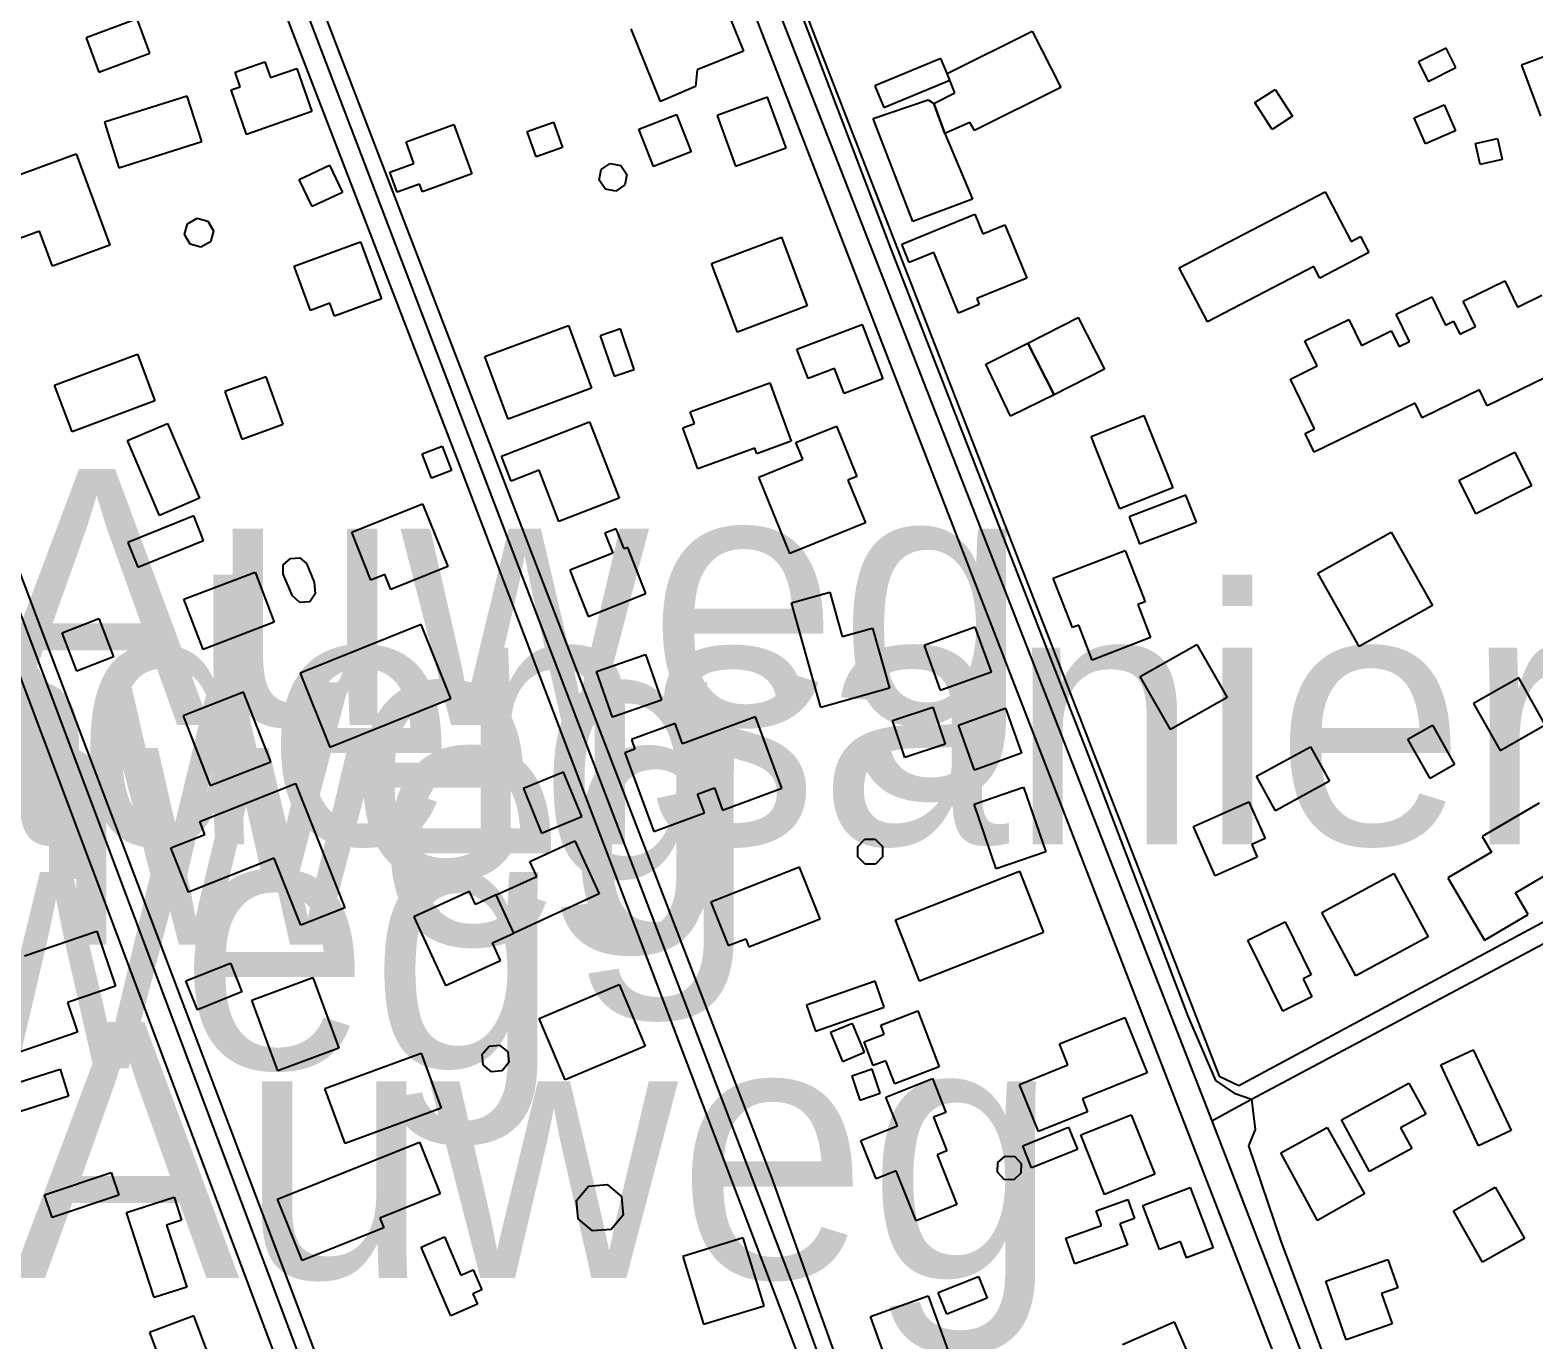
# Model space of a CAD drawing. Extents: x -3657 to 4700, y -7332 to 8131.
# Drawn here: x 1359.1 to 1614.1, y 3119.9 to 3342 of the extents above; entities that cross this region are included whole.
import ezdxf

# ---------------------------------------------------------------- set-up
doc = ezdxf.new("R2010")
doc.units = 0
for name, color, linetype in [('OSM_BUILDING_APARTMENTS', 9, 'CONTINUOUS'), ('OSM_BUILDING_GARAGE', 9, 'CONTINUOUS'), ('OSM_BUILDING_HOUSE', 9, 'CONTINUOUS'), ('OSM_BUILDING_OUTBUILDING', 9, 'CONTINUOUS'), ('OSM_BUILDING_YES', 9, 'CONTINUOUS'), ('OSM_HIGHWAY_FOOTWAY', 8, 'CONTINUOUS'), ('OSM_HIGHWAY_RESIDENTIAL', 8, 'CONTINUOUS'), ('OSM_LABELS', 8, 'CONTINUOUS'), ('OSM_LEISURE_GARDEN', 3, 'CONTINUOUS'), ('OSM_LEISURE_SWIMMING_POOL', 3, 'CONTINUOUS')]:
    doc.layers.add(name, color=color, linetype=linetype)

msp = doc.modelspace()

# ---------------------------------------------------------------- linework, layer by layer
at = {"layer": 'OSM_BUILDING_APARTMENTS'}
for p, q in [((1553.922117, 3301.715849), (1578.685383, 3314.603341)), ((1578.685383, 3314.603341), (1583.076786, 3306.174766)), ((1583.076786, 3306.174766), (1584.64677, 3306.997608)), ((1584.64677, 3306.997608), (1586.065064, 3304.273333)), ((1586.065064, 3304.273333), (1577.752494, 3299.94785)), ((1558.715496, 3292.50891), (1553.922117, 3301.715849)), ((1576.743761, 3301.893761), (1558.715496, 3292.50891)), ((1577.752494, 3299.94785), (1576.743761, 3301.893761)), ((1425.373081, 3241.21469), (1404.841944, 3232.941787)), ((1430.431917, 3228.671902), (1425.373081, 3241.21469)), ((1404.841944, 3232.941787), (1409.908364, 3220.399)), ((1409.908364, 3220.399), (1430.431917, 3228.671902))]:
    msp.add_line(p, q, dxfattribs=at)
at = {"layer": 'OSM_BUILDING_GARAGE'}
for p, q in [((1513.504522, 3337.187031), (1502.302273, 3332.583561)), ((1514.551178, 3334.640667), (1513.504522, 3337.187031)), ((1503.819165, 3328.914128), (1515.01383, 3333.517598)), ((1515.01383, 3333.517598), (1514.551178, 3334.640667)), ((1502.302273, 3332.583561), (1503.819165, 3328.914128)), ((1598.291216, 3166.513938), (1603.78995, 3169.082541)), ((1603.78995, 3169.082541), (1610.191235, 3155.372206)), ((1604.700085, 3152.803604), (1598.291216, 3166.513938)), ((1610.191235, 3155.372206), (1604.700085, 3152.803604))]:
    msp.add_line(p, q, dxfattribs=at)
at = {"layer": 'OSM_BUILDING_HOUSE'}
for p, q in [((1619.224329, 3338.799357), (1611.965999, 3336.086201)), ((1611.965999, 3336.086201), (1615.204564, 3327.412997)), ((1470.986032, 3277.275205), (1484.524295, 3282.167781)), ((1484.524295, 3282.167781), (1488.111745, 3272.271433)), ((1471.71414, 3275.273696), (1470.986032, 3277.275205)), ((1469.764933, 3274.573168), (1471.71414, 3275.273696)), ((1472.282974, 3267.590126), (1469.764933, 3274.573168)), ((1488.111745, 3272.271433), (1482.279295, 3270.158729)), ((1481.945578, 3271.081647), (1472.282974, 3267.590126)), ((1482.279295, 3270.158729), (1481.945578, 3271.081647)), ((1458.426164, 3257.449149), (1456.514879, 3256.681904)), ((1456.514879, 3256.681904), (1457.864913, 3253.279339)), ((1459.791367, 3254.013226), (1458.426164, 3257.449149)), ((1460.405708, 3254.257855), (1459.791367, 3254.013226)), ((1463.507753, 3246.451971), (1460.405708, 3254.257855)), ((1457.864913, 3253.279339), (1450.614168, 3250.399391)), ((1450.614168, 3250.399391), (1453.723797, 3242.571268)), ((1453.723797, 3242.571268), (1463.507753, 3246.451971)), ((1395.277938, 3229.728254), (1385.000993, 3225.725237)), ((1399.889291, 3217.908233), (1395.277938, 3229.728254)), ((1385.000993, 3225.725237), (1389.612346, 3213.905216)), ((1389.612346, 3213.905216), (1399.889291, 3217.908233)), ((1578.08621, 3192.366759), (1590.327531, 3198.960618)), ((1590.327531, 3198.960618), (1596.114475, 3188.230307)), ((1583.873155, 3181.625329), (1578.08621, 3192.366759)), ((1596.114475, 3188.230307), (1583.873155, 3181.625329)), ((1571.169182, 3151.56934), (1579.019099, 3155.894823)), ((1579.019099, 3155.894823), (1585.321787, 3144.619657)), ((1577.403609, 3140.094024), (1571.169182, 3151.56934)), ((1585.321787, 3144.619657), (1577.403609, 3140.094024)), ((1600.445203, 3141.784186), (1607.521505, 3145.787204)), ((1607.521505, 3145.787204), (1612.458989, 3137.069522)), ((1605.382687, 3133.066504), (1600.445203, 3141.784186)), ((1612.458989, 3137.069522), (1605.382687, 3133.066504))]:
    msp.add_line(p, q, dxfattribs=at)
at = {"layer": 'OSM_BUILDING_OUTBUILDING'}
for p, q in [((1514.551178, 3334.640667), (1528.976823, 3341.823859)), ((1528.976823, 3341.823859), (1533.846047, 3332.261096)), ((1515.01383, 3333.517598), (1514.551178, 3334.640667)), ((1515.870874, 3331.382656), (1515.01383, 3333.517598)), ((1512.298593, 3329.592418), (1515.870874, 3331.382656)), ((1533.846047, 3332.261096), (1519.23079, 3325.011187)), ((1514.194708, 3324.48857), (1512.298593, 3329.592418)), ((1518.434422, 3326.334406), (1514.194708, 3324.48857)), ((1519.23079, 3325.011187), (1518.434422, 3326.334406))]:
    msp.add_line(p, q, dxfattribs=at)
at = {"layer": 'OSM_BUILDING_YES'}
for p, q in [((1476.075205, 3348.250926), (1480.019125, 3338.421295)), ((1377.204167, 3343.947683), (1368.550296, 3340.700791)), ((1379.396076, 3338.098829), (1377.204167, 3343.947683)), ((1368.550296, 3340.700791), (1370.74979, 3334.851938)), ((1465.942365, 3329.926002), (1461.012465, 3342.213042)), ((1370.74979, 3334.851938), (1379.396076, 3338.098829)), ((1480.019125, 3338.421295), (1472.176792, 3335.274478)), ((1599.201351, 3338.96615), (1594.506569, 3336.619937)), ((1600.854764, 3335.663661), (1599.201351, 3338.96615)), ((1393.836891, 3334.896416), (1398.880557, 3336.653295)), ((1398.880557, 3336.653295), (1399.821031, 3333.951259)), ((1399.821031, 3333.951259), (1404.303447, 3335.519107)), ((1404.303447, 3335.519107), (1406.851826, 3328.202481)), ((1594.506569, 3336.619937), (1596.159982, 3333.317448)), ((1596.159982, 3333.317448), (1600.854764, 3335.663661)), ((1394.701519, 3332.39453), (1393.836891, 3334.896416)), ((1472.176792, 3335.274478), (1471.888582, 3332.427888)), ((1385.729101, 3330.815562), (1371.659925, 3326.390004)), ((1388.163713, 3323.098634), (1385.729101, 3330.815562)), ((1393.154289, 3331.860794), (1394.701519, 3332.39453)), ((1395.778513, 3324.332898), (1393.154289, 3331.860794)), ((1471.888582, 3332.427888), (1465.942365, 3329.926002)), ((1484.129903, 3330.659889), (1475.574631, 3327.55755)), ((1487.254701, 3322.031163), (1484.129903, 3330.659889)), ((1566.747441, 3329.74809), (1570.183202, 3331.960869)), ((1570.183202, 3331.960869), (1573.125973, 3327.390758)), ((1406.851826, 3328.202481), (1395.778513, 3324.332898)), ((1502.014063, 3327.034934), (1511.327782, 3330.20399)), ((1511.327782, 3330.20399), (1512.298593, 3329.592418)), ((1512.298593, 3329.592418), (1514.194708, 3324.48857)), ((1569.690212, 3325.177979), (1566.747441, 3329.74809)), ((1593.755708, 3327.146129), (1598.837297, 3329.358908)), ((1598.837297, 3329.358908), (1600.76375, 3324.93335)), ((1371.659925, 3326.390004), (1374.094538, 3318.673076)), ((1422.817117, 3323.076395), (1430.932491, 3326.02306)), ((1430.932491, 3326.02306), (1433.981445, 3317.627843)), ((1443.34067, 3324.833275), (1447.815502, 3326.401123)), ((1447.815502, 3326.401123), (1449.339979, 3322.097879)), ((1462.286654, 3325.233576), (1468.665186, 3327.724343)), ((1468.665186, 3327.724343), (1471.15289, 3321.375112)), ((1475.574631, 3327.55755), (1478.699429, 3318.928824)), ((1508.756649, 3309.555092), (1502.014063, 3327.034934)), ((1573.125973, 3327.390758), (1569.690212, 3325.177979)), ((1595.682161, 3322.720571), (1593.755708, 3327.146129)), ((1374.094538, 3318.673076), (1388.163713, 3323.098634)), ((1424.151983, 3319.395843), (1422.817117, 3323.076395)), ((1444.865147, 3320.518912), (1443.34067, 3324.833275)), ((1464.781942, 3318.873227), (1462.286654, 3325.233576)), ((1514.194708, 3324.48857), (1518.851567, 3313.31348)), ((1600.76375, 3324.93335), (1595.682161, 3322.720571)), ((1604.14642, 3322.787288), (1607.87039, 3323.632369)), ((1604.957957, 3319.206811), (1604.14642, 3322.787288)), ((1607.87039, 3323.632369), (1608.681928, 3320.051893)), ((1350.226238, 3314.936926), (1366.858961, 3321.052647)), ((1366.858961, 3321.052647), (1372.570061, 3305.518716)), ((1449.339979, 3322.097879), (1444.865147, 3320.518912)), ((1471.15289, 3321.375112), (1464.781942, 3318.873227)), ((1478.699429, 3318.928824), (1487.254701, 3322.031163)), ((1404.713008, 3316.671567), (1409.840104, 3319.095616)), ((1409.840104, 3319.095616), (1412.016844, 3314.492147)), ((1420.079127, 3317.91695), (1424.151983, 3319.395843)), ((1421.315394, 3314.514385), (1420.079127, 3317.91695)), ((1608.681928, 3320.051893), (1604.957957, 3319.206811)), ((1406.882164, 3312.068097), (1404.713008, 3316.671567)), ((1425.107625, 3315.893203), (1421.315394, 3314.514385)), ((1425.585446, 3314.581102), (1425.107625, 3315.893203)), ((1433.981445, 3317.627843), (1425.585446, 3314.581102)), ((1412.016844, 3314.492147), (1406.882164, 3312.068097)), ((1518.851567, 3313.31348), (1508.756649, 3309.555092)), ((1506.868118, 3305.718867), (1519.268713, 3310.800475)), ((1519.268713, 3310.800475), (1520.6415, 3307.453508)), ((1360.647288, 3307.920526), (1353.737843, 3305.385282)), ((1362.846781, 3301.949359), (1360.647288, 3307.920526)), ((1520.6415, 3307.453508), (1524.357886, 3308.976878)), ((1524.357886, 3308.976878), (1528.066688, 3299.94785)), ((1372.570061, 3305.518716), (1362.846781, 3301.949359)), ((1403.84838, 3301.982717), (1415.111305, 3306.108049)), ((1415.111305, 3306.108049), (1418.660833, 3296.43409)), ((1474.626573, 3302.438616), (1486.473502, 3306.875294)), ((1486.473502, 3306.875294), (1490.842151, 3295.222066)), ((1508.157477, 3302.57205), (1506.868118, 3305.718867)), ((1479.002807, 3290.785388), (1474.626573, 3302.438616)), ((1512.306177, 3304.273333), (1508.157477, 3302.57205)), ((1516.515553, 3294.021161), (1512.306177, 3304.273333)), ((1406.593955, 3294.47706), (1403.84838, 3301.982717)), ((1528.066688, 3299.94785), (1519.602429, 3296.478568)), ((1602.091031, 3296.056028), (1609.136995, 3299.491951)), ((1609.136995, 3299.491951), (1611.298567, 3295.044154)), ((1409.870442, 3295.677965), (1406.593955, 3294.47706)), ((1410.66681, 3293.509664), (1409.870442, 3295.677965)), ((1418.660833, 3296.43409), (1410.66681, 3293.509664)), ((1490.842151, 3295.222066), (1479.002807, 3290.785388)), ((1520.019574, 3295.455575), (1516.515553, 3294.021161)), ((1519.602429, 3296.478568), (1520.019574, 3295.455575)), ((1590.69917, 3293.80989), (1596.759154, 3296.767675)), ((1596.759154, 3296.767675), (1599.095168, 3291.986293)), ((1604.191927, 3291.752784), (1602.091031, 3296.056028)), ((1611.298567, 3295.044154), (1615.40176, 3297.034543)), ((1528.24113, 3288.906194), (1536.788818, 3293.276155)), ((1536.788818, 3293.276155), (1541.271235, 3284.502875)), ((1575.249622, 3289.317615), (1582.682394, 3292.94257)), ((1582.682394, 3292.94257), (1584.828797, 3288.528131)), ((1592.951755, 3289.184181), (1590.69917, 3293.80989)), ((1599.095168, 3291.986293), (1600.437618, 3292.642343)), ((1600.437618, 3292.642343), (1601.507027, 3290.440684)), ((1436.196107, 3286.660056), (1450.348712, 3291.908457)), ((1450.348712, 3291.908457), (1454.292632, 3281.289341)), ((1489.090141, 3287.872081), (1500.15587, 3292.086369)), ((1500.15587, 3292.086369), (1503.667476, 3282.890548)), ((1584.828797, 3288.528131), (1589.895217, 3290.996659)), ((1589.895217, 3290.996659), (1591.199744, 3288.32798)), ((1601.507027, 3290.440684), (1604.191927, 3291.752784)), ((1490.986256, 3282.912787), (1489.090141, 3287.872081)), ((1521.149659, 3285.381315), (1528.24113, 3288.906194)), ((1532.723547, 3280.144034), (1528.24113, 3288.906194)), ((1528.24113, 3288.906194), (1532.723547, 3280.144034)), ((1577.335349, 3285.04773), (1575.249622, 3289.317615)), ((1591.199744, 3288.32798), (1592.951755, 3289.184181)), ((1363.233589, 3281.789719), (1377.257258, 3287.038119)), ((1377.257258, 3287.038119), (1380.207613, 3279.143279)), ((1440.140027, 3276.029821), (1436.196107, 3286.660056)), ((1495.483842, 3284.636309), (1490.986256, 3282.912787)), ((1497.106916, 3280.388663), (1495.483842, 3284.636309)), ((1525.305944, 3276.50796), (1521.149659, 3285.381315)), ((1572.769503, 3282.823831), (1577.335349, 3285.04773)), ((1621.014262, 3285.525868), (1606.133549, 3278.275959)), ((1399.100507, 3283.201894), (1392.092464, 3280.700008)), ((1401.982602, 3275.151381), (1399.100507, 3283.201894)), ((1503.667476, 3282.890548), (1497.106916, 3280.388663)), ((1541.271235, 3284.502875), (1532.723547, 3280.144034)), ((1576.880281, 3274.395256), (1572.769503, 3282.823831)), ((1366.191529, 3273.894879), (1363.233589, 3281.789719)), ((1392.092464, 3280.700008), (1394.97456, 3272.649496)), ((1454.292632, 3281.289341), (1440.140027, 3276.029821)), ((1532.723547, 3280.144034), (1525.305944, 3276.50796)), ((1604.821437, 3280.977996), (1595.143664, 3276.27445)), ((1606.133549, 3278.275959), (1604.821437, 3280.977996)), ((1380.207613, 3279.143279), (1366.191529, 3273.894879)), ((1593.945319, 3278.742978), (1576.819605, 3270.403358)), ((1595.143664, 3276.27445), (1593.945319, 3278.742978)), ((1375.596261, 3272.382628), (1382.384354, 3275.284815)), ((1382.384354, 3275.284815), (1387.807244, 3262.608594)), ((1394.97456, 3272.649496), (1401.982602, 3275.151381)), ((1438.979605, 3269.769547), (1453.936162, 3275.551683)), ((1453.936162, 3275.551683), (1458.934322, 3262.608594)), ((1488.923283, 3272.049043), (1495.794805, 3274.851155)), ((1495.794805, 3274.851155), (1499.283657, 3266.322504)), ((1538.995897, 3273.083156), (1547.953145, 3276.641393)), ((1547.953145, 3276.641393), (1552.82237, 3264.398832)), ((1575.264791, 3273.605772), (1576.880281, 3274.395256)), ((1381.019151, 3259.706406), (1375.596261, 3272.382628)), ((1490.076121, 3269.224692), (1488.923283, 3272.049043)), ((1543.865121, 3260.840594), (1538.995897, 3273.083156)), ((1576.819605, 3270.403358), (1575.264791, 3273.605772)), ((1425.555108, 3270.169849), (1428.945362, 3271.45971)), ((1427.14026, 3266.033397), (1425.555108, 3270.169849)), ((1428.945362, 3271.45971), (1430.52293, 3267.323259)), ((1440.617848, 3265.521901), (1438.979605, 3269.769547)), ((1482.62818, 3266.18907), (1490.076121, 3269.224692)), ((1601.378091, 3265.677574), (1610.820746, 3270.403358)), ((1610.820746, 3270.403358), (1613.664919, 3264.721297)), ((1430.52293, 3267.323259), (1427.14026, 3266.033397)), ((1445.365721, 3267.356617), (1440.617848, 3265.521901)), ((1448.718053, 3258.672293), (1445.365721, 3267.356617)), ((1487.922134, 3253.234861), (1482.62818, 3266.18907)), ((1499.283657, 3266.322504), (1497.744011, 3265.688693)), ((1497.744011, 3265.688693), (1500.701951, 3258.449903)), ((1552.82237, 3264.398832), (1543.865121, 3260.840594)), ((1604.222264, 3259.995513), (1601.378091, 3265.677574)), ((1613.664919, 3264.721297), (1604.222264, 3259.995513)), ((1387.807244, 3262.608594), (1381.019151, 3259.706406)), ((1413.609581, 3256.848697), (1425.615784, 3261.674556)), ((1425.615784, 3261.674556), (1429.908589, 3251.010963)), ((1458.934322, 3262.608594), (1448.718053, 3258.672293)), ((1555.059786, 3263.164568), (1545.419935, 3259.461777)), ((1556.83455, 3258.549979), (1555.059786, 3263.164568)), ((1545.419935, 3259.461777), (1547.187115, 3254.858307)), ((1416.8709, 3248.731467), (1413.609581, 3256.848697)), ((1500.701951, 3258.449903), (1487.922134, 3253.234861)), ((1547.187115, 3254.858307), (1556.83455, 3258.549979)), ((1577.426362, 3249.887894), (1589.84971, 3256.882055)), ((1589.84971, 3256.882055), (1596.850168, 3244.450462)), ((1532.564273, 3249.042813), (1544.744918, 3253.757478)), ((1544.744918, 3253.757478), (1548.127588, 3245.039795)), ((1385.160267, 3245.495695), (1397.227145, 3250.088045)), ((1397.227145, 3250.088045), (1400.46571, 3241.581633)), ((1419.222083, 3249.676624), (1416.8709, 3248.731467)), ((1420.245985, 3247.13026), (1419.222083, 3249.676624)), ((1429.908589, 3251.010963), (1420.245985, 3247.13026)), ((1535.802838, 3240.692074), (1532.564273, 3249.042813)), ((1584.42682, 3237.456301), (1577.426362, 3249.887894)), ((1488.195174, 3244.861883), (1494.672304, 3246.674361)), ((1494.672304, 3246.674361), (1496.780785, 3239.146464)), ((1388.398832, 3236.989283), (1385.160267, 3245.495695)), ((1493.147828, 3227.148532), (1488.195174, 3244.861883)), ((1548.127588, 3245.039795), (1546.90649, 3244.572777)), ((1546.90649, 3244.572777), (1549.075646, 3238.990791)), ((1596.850168, 3244.450462), (1584.42682, 3237.456301)), ((1364.485025, 3239.813634), (1370.711868, 3242.204325)), ((1370.711868, 3242.204325), (1373.21474, 3235.699421)), ((1400.46571, 3241.581633), (1388.398832, 3236.989283)), ((1366.987897, 3233.308731), (1364.485025, 3239.813634)), ((1496.780785, 3239.146464), (1501.938218, 3240.591998)), ((1501.938218, 3240.591998), (1504.789976, 3230.406543)), ((1519.352142, 3240.747671), (1510.667933, 3237.611974)), ((1522.090132, 3233.175297), (1519.352142, 3240.747671)), ((1536.879832, 3241.114614), (1535.802838, 3240.692074)), ((1539.193093, 3235.154566), (1536.879832, 3241.114614)), ((1549.075646, 3238.990791), (1539.193093, 3235.154566)), ((1455.119338, 3233.253133), (1463.431908, 3236.133082)), ((1463.431908, 3236.133082), (1466.124392, 3228.382795)), ((1510.667933, 3237.611974), (1513.405924, 3230.0396)), ((1547.300882, 3232.396932), (1556.917979, 3237.834364)), ((1556.917979, 3237.834364), (1562.029906, 3228.805336)), ((1373.21474, 3235.699421), (1366.987897, 3233.308731)), ((1457.819407, 3225.502847), (1455.119338, 3233.253133)), ((1513.405924, 3230.0396), (1522.090132, 3233.175297)), ((1552.420393, 3223.367904), (1547.300882, 3232.396932)), ((1611.503347, 3232.130064), (1603.835457, 3227.793462)), ((1615.993348, 3224.190747), (1611.503347, 3232.130064)), ((1504.789976, 3230.406543), (1493.147828, 3227.148532)), ((1562.029906, 3228.805336), (1552.420393, 3223.367904)), ((1466.124392, 3228.382795), (1457.819407, 3225.502847)), ((1505.320888, 3224.935753), (1512.12415, 3227.204129)), ((1512.12415, 3227.204129), (1514.217461, 3220.932735)), ((1516.477631, 3224.12403), (1524.4489, 3226.992859)), ((1524.4489, 3226.992859), (1527.209644, 3219.353767)), ((1603.835457, 3227.793462), (1608.325458, 3219.854144)), ((1468.445237, 3224.413136), (1461.027634, 3221.677741)), ((1469.719426, 3220.966094), (1468.445237, 3224.413136)), ((1482.074514, 3225.525086), (1469.719426, 3220.966094)), ((1486.541762, 3213.415958), (1482.074514, 3225.525086)), ((1507.414199, 3218.664359), (1505.320888, 3224.935753)), ((1519.23079, 3216.473819), (1516.477631, 3224.12403)), ((1592.686299, 3221.755578), (1596.857752, 3224.11291)), ((1596.857752, 3224.11291), (1600.62723, 3217.463454)), ((1608.325458, 3219.854144), (1615.993348, 3224.190747)), ((1461.027634, 3221.677741), (1461.626806, 3220.054295)), ((1514.217461, 3220.932735), (1507.414199, 3218.664359)), ((1596.455776, 3215.106121), (1592.686299, 3221.755578)), ((1461.626806, 3220.054295), (1459.920302, 3219.431604)), ((1459.920302, 3219.431604), (1464.842618, 3206.110452)), ((1527.209644, 3219.353767), (1519.23079, 3216.473819)), ((1567.050819, 3215.461945), (1576.19768, 3220.476836)), ((1576.19768, 3220.476836), (1579.405907, 3214.627983)), ((1449.522006, 3216.140234), (1442.726328, 3213.360361)), ((1452.608882, 3208.623457), (1449.522006, 3216.140234)), ((1600.62723, 3217.463454), (1596.455776, 3215.106121)), ((1387.85275, 3207.789495), (1404.05316, 3214.227681)), ((1404.05316, 3214.227681), (1412.43399, 3193.167362)), ((1442.726328, 3213.360361), (1445.813204, 3205.832464)), ((1472.260221, 3212.448562), (1475.104394, 3213.493795)), ((1475.104394, 3213.493795), (1476.499935, 3209.713167)), ((1476.499935, 3209.713167), (1486.541762, 3213.415958)), ((1519.132192, 3210.725041), (1527.54336, 3213.616109)), ((1527.54336, 3213.616109), (1531.312837, 3202.64117)), ((1570.259046, 3209.624211), (1567.050819, 3215.461945)), ((1579.405907, 3214.627983), (1570.259046, 3209.624211)), ((1473.428228, 3209.268387), (1472.260221, 3212.448562)), ((1522.90167, 3199.750102), (1519.132192, 3210.725041)), ((1556.333975, 3206.944413), (1565.715954, 3211.114223)), ((1565.715954, 3211.114223), (1568.484282, 3204.898427)), ((1614.946693, 3210.925192), (1605.284089, 3205.243131)), ((1445.813204, 3205.832464), (1452.608882, 3208.623457)), ((1464.842618, 3206.110452), (1473.428228, 3209.268387)), ((1382.922851, 3203.29722), (1388.724964, 3205.598955)), ((1388.724964, 3205.598955), (1387.85275, 3207.789495)), ((1560.042777, 3198.593674), (1556.333975, 3206.944413)), ((1385.903544, 3195.802682), (1382.922851, 3203.29722)), ((1443.810906, 3200.995485), (1451.448459, 3204.487006)), ((1451.448459, 3204.487006), (1455.559237, 3195.513575)), ((1568.484282, 3204.898427), (1566.216528, 3203.886553)), ((1566.216528, 3203.886553), (1567.164586, 3201.76273)), ((1605.284089, 3205.243131), (1606.861657, 3202.563333)), ((1400.473294, 3201.584818), (1385.903544, 3195.802682)), ((1405.001218, 3190.209577), (1400.473294, 3201.584818)), ((1444.971329, 3198.47136), (1443.810906, 3200.995485)), ((1531.312837, 3202.64117), (1522.90167, 3199.750102)), ((1567.164586, 3201.76273), (1560.042777, 3198.593674)), ((1606.861657, 3202.563333), (1599.48956, 3198.226731)), ((1610.957266, 3195.702606), (1620.581948, 3201.362428)), ((1438.114976, 3195.335663), (1444.971329, 3198.47136)), ((1489.560377, 3200.050328), (1474.520391, 3194.134758)), ((1493.026476, 3191.254809), (1489.560377, 3200.050328)), ((1505.806294, 3191.121375), (1526.838005, 3199.372039)), ((1526.838005, 3199.372039), (1530.92603, 3188.964194)), ((1599.48956, 3198.226731), (1605.716403, 3187.652094)), ((1433.602221, 3195.924996), (1424.151983, 3191.599514)), ((1434.610955, 3193.734456), (1433.602221, 3195.924996)), ((1438.114976, 3195.335663), (1434.610955, 3193.734456)), ((1441.072916, 3188.875238), (1438.114976, 3195.335663)), ((1441.072916, 3188.875238), (1438.114976, 3195.335663)), ((1455.559237, 3195.513575), (1441.072916, 3188.875238)), ((1613.126422, 3192.010935), (1610.957266, 3195.702606)), ((1412.43399, 3193.167362), (1405.001218, 3190.209577)), ((1474.520391, 3194.134758), (1477.432824, 3186.740295)), ((1424.151983, 3191.599514), (1429.491443, 3179.957405)), ((1480.967183, 3186.506786), (1493.026476, 3191.254809)), ((1509.894318, 3180.71353), (1505.806294, 3191.121375)), ((1565.587018, 3187.674333), (1571.874537, 3190.765552)), ((1571.874537, 3190.765552), (1576.296278, 3181.769882)), ((1605.716403, 3187.652094), (1613.126422, 3192.010935)), ((1358.129246, 3184.994535), (1370.370567, 3189.186584)), ((1370.370567, 3189.186584), (1373.556041, 3179.879568)), ((1437.485466, 3187.229553), (1441.072916, 3188.875238)), ((1477.432824, 3186.740295), (1480.421101, 3187.907842)), ((1480.421101, 3187.907842), (1480.967183, 3186.506786)), ((1530.92603, 3188.964194), (1509.894318, 3180.71353)), ((1571.518067, 3175.620803), (1565.587018, 3187.674333)), ((1438.850669, 3184.238409), (1437.485466, 3187.229553)), ((1385.493983, 3180.758008), (1393.032938, 3183.760271)), ((1393.032938, 3183.760271), (1394.989729, 3178.878814)), ((1429.491443, 3179.957405), (1438.850669, 3184.238409)), ((1387.450774, 3175.865431), (1385.493983, 3180.758008)), ((1396.65831, 3177.511116), (1406.995931, 3181.336222)), ((1406.995931, 3181.336222), (1411.432841, 3169.32717)), ((1445.38089, 3174.386539), (1458.941907, 3180.124197)), ((1458.941907, 3180.124197), (1463.356063, 3169.694113)), ((1502.362948, 3180.71353), (1490.713216, 3176.666035)), ((1503.895009, 3176.299092), (1502.362948, 3180.71353)), ((1576.296278, 3181.769882), (1574.92349, 3181.091593)), ((1574.92349, 3181.091593), (1576.432798, 3178.033733)), ((1373.556041, 3179.879568), (1365.39516, 3177.088576)), ((1394.989729, 3178.878814), (1387.450774, 3175.865431)), ((1401.102804, 3165.513184), (1396.65831, 3177.511116)), ((1576.432798, 3178.033733), (1571.518067, 3175.620803)), ((1365.39516, 3177.088576), (1367.124418, 3172.040326)), ((1490.713216, 3176.666035), (1492.245277, 3172.251596)), ((1492.245277, 3172.251596), (1503.895009, 3176.299092)), ((1503.303421, 3173.26347), (1509.575771, 3175.665281)), ((1509.575771, 3175.665281), (1513.208728, 3166.169234)), ((1449.795046, 3163.956455), (1445.38089, 3174.386539)), ((1498.525211, 3173.552577), (1494.808825, 3171.995848)), ((1500.5806, 3168.648881), (1498.525211, 3173.552577)), ((1503.895009, 3171.717861), (1503.303421, 3173.26347)), ((1533.603345, 3170.105534), (1544.691827, 3174.564451)), ((1544.691827, 3174.564451), (1548.484058, 3165.135121)), ((1367.124418, 3172.040326), (1352.569836, 3167.058793)), ((1494.808825, 3171.995848), (1496.856629, 3167.103271)), ((1500.504755, 3170.41688), (1503.895009, 3171.717861)), ((1502.051985, 3166.380504), (1500.504755, 3170.41688)), ((1535.051977, 3166.491699), (1533.603345, 3170.105534)), ((1411.432841, 3169.32717), (1401.102804, 3165.513184)), ((1409.066489, 3162.499801), (1425.357912, 3168.493208)), ((1425.357912, 3168.493208), (1428.778504, 3159.197312)), ((1463.356063, 3169.694113), (1449.795046, 3163.956455)), ((1496.856629, 3167.103271), (1500.5806, 3168.648881)), ((1501.862374, 3165.757813), (1498.38869, 3164.601385)), ((1503.235161, 3161.688078), (1501.862374, 3165.757813)), ((1504.190803, 3167.192227), (1502.051985, 3166.380504)), ((1505.684942, 3163.289285), (1504.190803, 3167.192227)), ((1513.208728, 3166.169234), (1505.684942, 3163.289285)), ((1526.860758, 3163.200329), (1535.051977, 3166.491699)), ((1548.484058, 3165.135121), (1537.501758, 3160.731802)), ((1412.494665, 3153.203905), (1409.066489, 3162.499801)), ((1498.38869, 3164.601385), (1499.761478, 3160.520532)), ((1504.190803, 3161.043148), (1512.093812, 3164.189964)), ((1512.093812, 3164.189964), (1514.376735, 3158.452306)), ((1530.07657, 3155.205414), (1526.860758, 3163.200329)), ((1581.438542, 3157.206923), (1592.853157, 3163.422719)), ((1592.853157, 3163.422719), (1595.727668, 3158.163199)), ((1499.761478, 3160.520532), (1503.235161, 3161.688078)), ((1506.147594, 3156.150571), (1504.190803, 3161.043148)), ((1537.501758, 3160.731802), (1538.381555, 3158.541262)), ((1428.778504, 3159.197312), (1412.494665, 3153.203905)), ((1514.376735, 3158.452306), (1512.275839, 3157.618344)), ((1512.275839, 3157.618344), (1514.543593, 3151.925164)), ((1538.381555, 3158.541262), (1530.07657, 3155.205414)), ((1537.236302, 3154.6272), (1545.791574, 3158.040885)), ((1545.791574, 3158.040885), (1549.818923, 3147.955505)), ((1586.216753, 3148.433643), (1581.438542, 3157.206923)), ((1595.727668, 3158.163199), (1591.4652, 3155.839225)), ((1499.966258, 3153.682044), (1506.147594, 3156.150571)), ((1527.391671, 3152.803604), (1535.158159, 3155.928181)), ((1535.158159, 3155.928181), (1536.659882, 3152.169793)), ((1541.263651, 3144.541821), (1537.236302, 3154.6272)), ((1591.4652, 3155.839225), (1593.376485, 3152.336585)), ((1401.011791, 3143.752337), (1425.084871, 3153.381817)), ((1425.084871, 3153.381817), (1428.596477, 3144.619657)), ((1502.55256, 3147.210499), (1499.966258, 3153.682044)), ((1514.543593, 3151.925164), (1512.859843, 3151.257994)), ((1528.900979, 3149.056335), (1527.391671, 3152.803604)), ((1536.659882, 3152.169793), (1528.900979, 3149.056335)), ((1593.376485, 3152.336585), (1586.216753, 3148.433643)), ((1512.859843, 3151.257994), (1516.219759, 3142.818299)), ((1361.496747, 3144.486223), (1372.797595, 3148.27797)), ((1372.797595, 3148.27797), (1374.102122, 3144.408387)), ((1505.920061, 3148.555957), (1502.55256, 3147.210499)), ((1509.310315, 3140.060665), (1505.920061, 3148.555957)), ((1549.818923, 3147.955505), (1541.263651, 3144.541821)), ((1362.79369, 3140.61664), (1361.496747, 3144.486223)), ((1374.102122, 3144.408387), (1362.79369, 3140.61664)), ((1428.596477, 3144.619657), (1418.387792, 3140.538803)), ((1547.778703, 3142.673746), (1555.810647, 3145.709367)), ((1555.810647, 3145.709367), (1559.671138, 3135.479434)), ((1375.436987, 3141.48396), (1383.49927, 3144.085921)), ((1383.49927, 3144.085921), (1384.765875, 3140.149621)), ((1405.183245, 3133.344492), (1401.011791, 3143.752337)), ((1516.219759, 3142.818299), (1509.310315, 3140.060665)), ((1539.822603, 3141.784186), (1545.20757, 3143.696739)), ((1540.725154, 3139.248942), (1539.822603, 3141.784186)), ((1545.20757, 3143.696739), (1546.360409, 3140.438728)), ((1550.600122, 3135.201447), (1547.778703, 3142.673746)), ((1380.109015, 3127.039739), (1375.436987, 3141.48396)), ((1384.765875, 3140.149621), (1382.22508, 3139.326779)), ((1382.22508, 3139.326779), (1385.622919, 3128.818858)), ((1418.387792, 3140.538803), (1419.04764, 3138.893118)), ((1534.695507, 3137.10288), (1540.725154, 3139.248942)), ((1546.360409, 3140.438728), (1543.865121, 3139.549168)), ((1543.865121, 3139.549168), (1545.154479, 3135.924214)), ((1419.04764, 3138.893118), (1405.183245, 3133.344492)), ((1425.380665, 3135.612868), (1429.317001, 3137.32527)), ((1429.317001, 3137.32527), (1432.123251, 3130.864845)), ((1480.003956, 3137.158477), (1469.749764, 3134.011661)), ((1483.523146, 3125.672042), (1480.003956, 3137.158477)), ((1536.242737, 3132.755158), (1534.695507, 3137.10288)), ((1430.439501, 3123.95964), (1425.380665, 3135.612868)), ((1545.154479, 3135.924214), (1536.242737, 3132.755158)), ((1554.142066, 3136.546905), (1550.600122, 3135.201447)), ((1555.181137, 3133.789271), (1554.142066, 3136.546905)), ((1559.671138, 3135.479434), (1555.181137, 3133.789271)), ((1432.123251, 3130.864845), (1434.201394, 3131.776643)), ((1434.201394, 3131.776643), (1435.687948, 3128.351839)), ((1469.749764, 3134.011661), (1473.268954, 3122.536345)), ((1578.783981, 3129.830732), (1589.326382, 3133.511284)), ((1589.326382, 3133.511284), (1591.010133, 3128.685424)), ((1513.049454, 3127.918179), (1519.898223, 3130.631335)), ((1519.898223, 3130.631335), (1521.354439, 3126.950783)), ((1582.257664, 3119.901025), (1578.783981, 3129.830732)), ((1385.622919, 3128.818858), (1380.109015, 3127.039739)), ((1435.687948, 3128.351839), (1434.163472, 3127.68467)), ((1434.163472, 3127.68467), (1434.929502, 3125.91667)), ((1501.551411, 3123.837325), (1511.380873, 3127.362204)), ((1511.380873, 3127.362204), (1514.710451, 3118.099667)), ((1514.505671, 3124.248747), (1513.049454, 3127.918179)), ((1521.354439, 3126.950783), (1514.505671, 3124.248747)), ((1591.010133, 3128.685424), (1588.249389, 3127.729148)), ((1588.249389, 3127.729148), (1590.031737, 3122.614181)), ((1386.836433, 3123.926281), (1379.327816, 3121.11305)), ((1389.134524, 3117.777202), (1386.836433, 3123.926281)), ((1434.929502, 3125.91667), (1430.439501, 3123.95964)), ((1473.268954, 3122.536345), (1483.523146, 3125.672042)), ((1504.319739, 3116.131517), (1501.551411, 3123.837325)), ((1544.282266, 3119.078182), (1553.065072, 3122.903288)), ((1553.065072, 3122.903288), (1556.584263, 3114.841656)), ((1590.031737, 3122.614181), (1582.257664, 3119.901025)), ((1379.327816, 3121.11305), (1382.505705, 3112.651116))]:
    msp.add_line(p, q, dxfattribs=at)
at = {"layer": 'OSM_HIGHWAY_FOOTWAY'}
for p, q in [((1469.863531, 3397.098858), (1504.994756, 3305.018339)), ((1504.994756, 3305.018339), (1539.397873, 3216.718448)), ((1539.397873, 3216.718448), (1555.401087, 3174.775721)), ((1555.401087, 3174.775721), (1560.057946, 3163.889738)), ((1560.057946, 3163.889738), (1563.228251, 3161.710317)), ((1563.228251, 3161.710317), (1566.193775, 3160.709563)), ((1566.193775, 3160.709563), (1566.792948, 3155.572357)), ((1566.792948, 3155.572357), (1565.700785, 3152.792484)), ((1565.700785, 3152.792484), (1571.154013, 3136.613622)), ((1571.154013, 3136.613622), (1586.110571, 3096.55009))]:
    msp.add_line(p, q, dxfattribs=at)
at = {"layer": 'OSM_HIGHWAY_RESIDENTIAL'}
for p, q in [((1464.888125, 3399.278278), (1559.473942, 3157.029011)), ((1489.317675, 3126.872947), (1389.430318, 3388.481251)), ((1338.690272, 3292.842494), (1507.338355, 2843.959695)), ((1566.193775, 3160.709563), (1671.299241, 3216.66285)), ((1559.473942, 3157.029011), (1564.085295, 3159.586494)), ((1564.085295, 3159.586494), (1566.193775, 3160.709563)), ((1559.473942, 3157.029011), (1654.279709, 2911.076953)), ((1582.310755, 2869.26766), (1489.317675, 3126.872947))]:
    msp.add_line(p, q, dxfattribs=at)
at = {"layer": 'OSM_LEISURE_GARDEN'}
for p, q in [((1649.107107, 2913.211895), (1452.237243, 3421.461666)), ((1470.493042, 3396.6096), (1560.717794, 3164.623624)), ((1392.78265, 3386.902283), (1484.782167, 3147.388411)), ((1431.941224, 3268.16834), (1388.156129, 3381.765077)), ((1323.976417, 3337.698528), (1361.254044, 3239.602363)), ((1461.998445, 2953.975955), (1319.956652, 3331.960869)), ((1491.14553, 3112.517682), (1431.941224, 3268.16834)), ((1361.254044, 3239.602363), (1435.505921, 3043.498991)), ((1564.024619, 3163.000178), (1664.723513, 3217.129869)), ((1560.717794, 3164.623624), (1564.024619, 3163.000178)), ((1484.782167, 3147.388411), (1508.969014, 3079.759656))]:
    msp.add_line(p, q, dxfattribs=at)
at = {"layer": 'OSM_LEISURE_SWIMMING_POOL'}
for p, q in [((1455.58199, 3316.571492), (1455.923291, 3318.372849)), ((1455.923291, 3318.372849), (1457.440184, 3319.406962)), ((1457.440184, 3319.406962), (1459.245285, 3319.073377)), ((1459.245285, 3319.073377), (1460.284357, 3317.550007)), ((1456.613477, 3315.059241), (1455.58199, 3316.571492)), ((1459.935471, 3315.748649), (1458.418579, 3314.714536)), ((1460.284357, 3317.550007), (1459.935471, 3315.748649)), ((1458.418579, 3314.714536), (1456.613477, 3315.059241)), ((1385.767024, 3309.15479), (1387.412852, 3310.088827)), ((1387.412852, 3310.088827), (1389.233122, 3309.58845)), ((1385.266449, 3307.342313), (1385.767024, 3309.15479)), ((1389.233122, 3309.58845), (1390.166011, 3307.953885)), ((1390.166011, 3307.953885), (1389.665437, 3306.130288)), ((1386.199338, 3305.696628), (1385.266449, 3307.342313)), ((1388.019609, 3305.196251), (1386.199338, 3305.696628)), ((1389.665437, 3306.130288), (1388.019609, 3305.196251)), ((1459.161856, 3291.352482), (1455.756433, 3290.184936)), ((1455.756433, 3290.184936), (1458.122785, 3283.30197)), ((1461.520624, 3284.469516), (1459.161856, 3291.352482)), ((1458.122785, 3283.30197), (1461.520624, 3284.469516)), ((1386.806095, 3259.62857), (1375.634183, 3255.136295)), ((1388.489845, 3255.436521), (1386.806095, 3259.62857)), ((1375.634183, 3255.136295), (1377.325518, 3250.944246)), ((1377.325518, 3250.944246), (1388.489845, 3255.436521)), ((1401.997771, 3251.311189), (1403.218869, 3252.412019)), ((1403.218869, 3252.412019), (1404.811606, 3252.534333)), ((1404.811606, 3252.534333), (1405.911353, 3251.555818)), ((1405.911353, 3251.555818), (1407.261387, 3248.375643)), ((1401.997771, 3249.721102), (1401.997771, 3251.311189)), ((1403.590508, 3246.051669), (1401.997771, 3249.721102)), ((1407.382739, 3246.418612), (1406.525694, 3245.073154)), ((1407.261387, 3248.375643), (1407.382739, 3246.418612)), ((1404.811606, 3244.950839), (1403.590508, 3246.051669)), ((1406.525694, 3245.073154), (1404.811606, 3244.950839)), ((1499.405008, 3203.530729), (1500.633691, 3204.776112)), ((1499.412593, 3201.784969), (1499.405008, 3203.530729)), ((1500.633691, 3204.776112), (1502.385702, 3204.787232)), ((1502.385702, 3204.787232), (1503.621969, 3203.552968)), ((1503.621969, 3203.552968), (1503.629553, 3201.807208)), ((1500.64886, 3200.561825), (1499.412593, 3201.784969)), ((1502.400871, 3200.561825), (1500.64886, 3200.561825)), ((1503.629553, 3201.807208), (1502.400871, 3200.561825)), ((1436.893878, 3169.682994), (1438.683811, 3169.860905)), ((1438.683811, 3169.860905), (1440.071767, 3168.704478)), ((1435.74104, 3168.304176), (1436.893878, 3169.682994)), ((1435.907898, 3166.502819), (1435.74104, 3168.304176)), ((1440.071767, 3168.704478), (1440.24621, 3166.91424)), ((1354.738992, 3162.766669), (1364.143724, 3165.768932)), ((1364.143724, 3165.768932), (1365.607525, 3161.187701)), ((1437.303439, 3165.357511), (1435.907898, 3166.502819)), ((1439.093371, 3165.524303), (1437.303439, 3165.357511)), ((1440.24621, 3166.91424), (1439.093371, 3165.524303)), ((1365.607525, 3161.187701), (1356.202793, 3158.185438)), ((1523.114034, 3148.28909), (1523.182295, 3149.934775)), ((1523.182295, 3149.934775), (1524.395808, 3151.046724)), ((1524.395808, 3151.046724), (1526.041637, 3150.968887)), ((1526.041637, 3150.968887), (1527.148968, 3149.756863)), ((1527.148968, 3149.756863), (1527.080708, 3148.122297)), ((1524.221366, 3147.077065), (1523.114034, 3148.28909)), ((1525.867194, 3147.010348), (1524.221366, 3147.077065)), ((1527.080708, 3148.122297), (1525.867194, 3147.010348)), ((1451.744253, 3143.529947), (1453.784473, 3145.942877)), ((1453.784473, 3145.942877), (1456.939609, 3146.209745)), ((1456.939609, 3146.209745), (1459.359052, 3144.174877)), ((1452.009709, 3140.38313), (1451.744253, 3143.529947)), ((1459.359052, 3144.174877), (1459.624508, 3141.016941)), ((1454.429152, 3138.337144), (1452.009709, 3140.38313)), ((1459.624508, 3141.016941), (1457.584288, 3138.604012)), ((1457.584288, 3138.604012), (1454.429152, 3138.337144))]:
    msp.add_line(p, q, dxfattribs=at)

# ---------------------------------------------------------------- texts
at = {"layer": 'OSM_LABELS'}
for s, p in [('Unterer Auweg', (1141.205508, 3224.132565)), ('Mibag Sanierungs GmbH - Brandschadensanierung & Wasserschadensanierung', (385.807367, 3203.91324)), ('Goldrutenweg', (1116.173552, 3198.04326)), ('Goldrutenweg', (1120.807368, 3186.896274)), ('Goldrutenweg', (1087.505781, 3165.899224)), ('Unterer Auweg', (1146.153059, 3130.383687)), ('Goldrutenweg', (1019.502008, 3084.29085))]:
    msp.add_text(s, height=43.418293, dxfattribs=at).set_placement(p)

doc.saveas('drawing.dxf')
